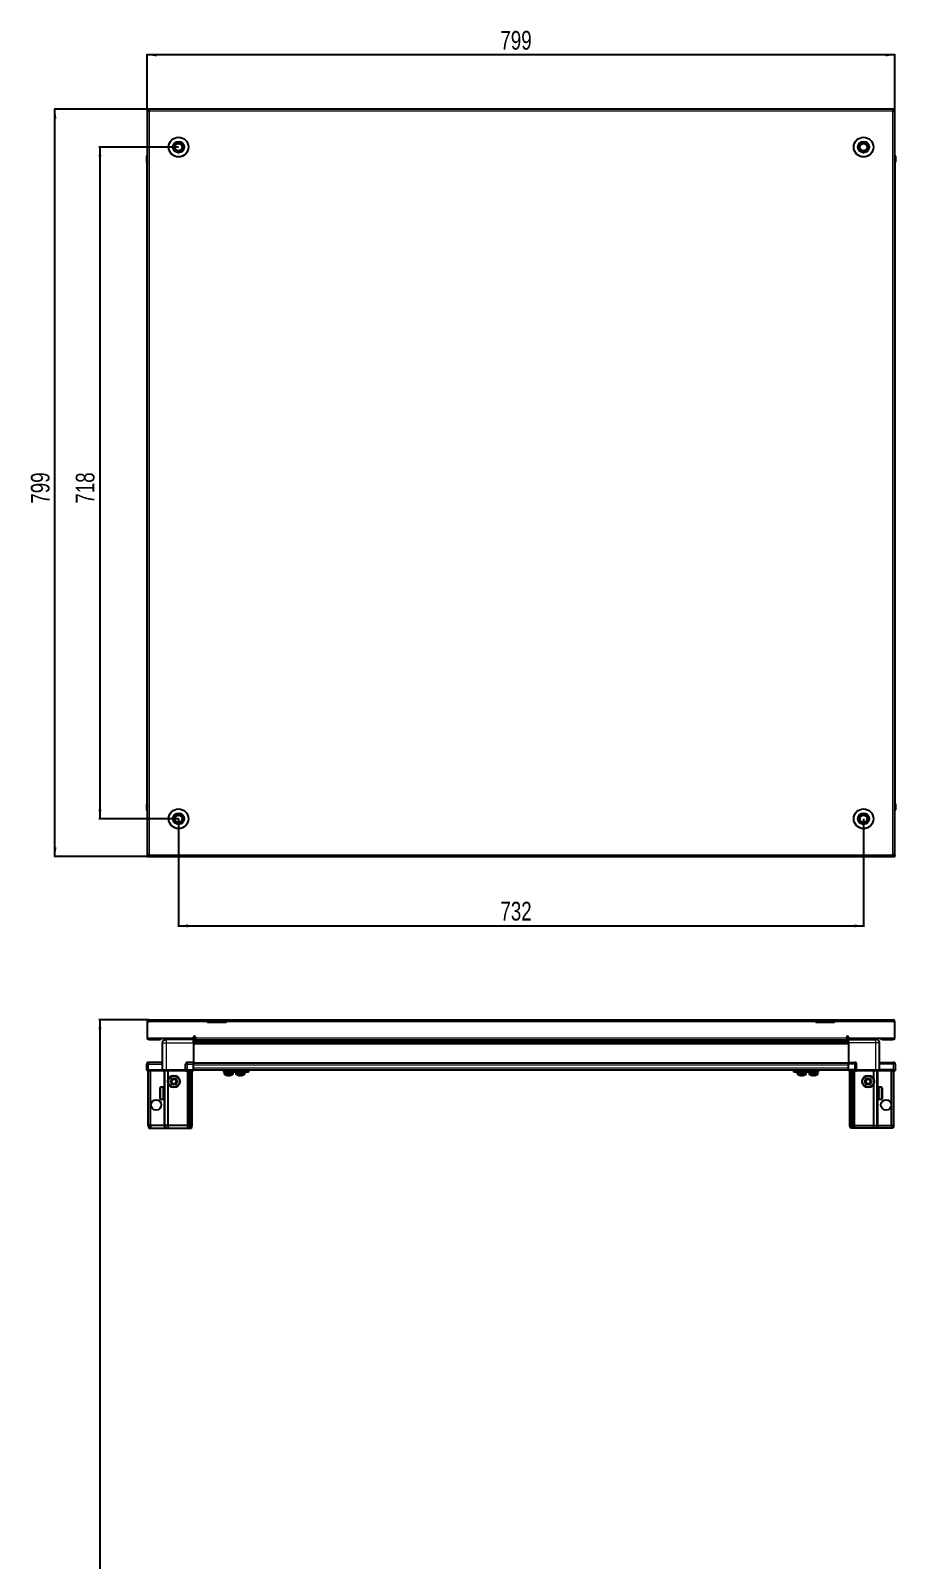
# Model space of a CAD drawing. Header units: millimetres. Extents: x 834 to 5046, y -1310 to 2026.
# Drawn here: x 834 to 1758, y 325 to 1960 of the extents above; entities that cross this region are included whole.
import ezdxf

# ---------------------------------------------------------------- set-up
doc = ezdxf.new("R2010")
doc.units = ezdxf.units.MM
doc.layers.add('FORMAT', color=7, linetype='Continuous')
doc.styles.add('SLDTEXTSTYLE0', font='TXT', dxfattribs={"width": 0.75})
doc.dimstyles.new('SLDDIMSTYLE0', dxfattribs={"dimtxt": 20, "dimasz": 10, "dimexe": 0, "dimexo": 0.0625, "dimgap": 5, "dimtad": 2, "dimdec": 1, "dimrnd": 1e-09, "dimzin": 12, "dimdsep": 46, "dimtxsty": 'SLDTEXTSTYLE0', "dimsah": 1, "dimcen": 0.09, "dimadec": 0, "dimazin": 3, "dimtfac": 1, "dimtofl": 0, "dimtmove": 0, "dimatfit": 3, "dimfxl": 0, "dimfrac": 2, "dimtolj": 1, "dimtzin": 12, "dimarcsym": 0})

# ---------------------------------------------------------------- blocks, each defined once
blk = doc.blocks.new('_D')
at = {"layer": 'FORMAT'}
for p, q in [((958.3, 1876.3), (858.8, 1876.3)), ((859.8, 1077.3), (859.8, 1876.3)), ((958.3, 1077.3), (858.8, 1077.3))]:
    blk.add_line(p, q, dxfattribs=at)
for points in [[(859.8, 1876.3), (858.3, 1866.3), (861.4, 1866.3)], [(859.8, 1077.3), (861.4, 1087.3), (858.3, 1087.3)]]:
    blk.add_solid(points, dxfattribs=at)
at = {"layer": 'FORMAT', "insert": (834, 1454.6), "char_height": 20, "attachment_point": 1, "rotation": 90, "style": 'SLDTEXTSTYLE0'}
blk.add_mtext('799', dxfattribs=at)
blk = doc.blocks.new('_D_1')
at = {"layer": 'FORMAT'}
for p, q in [((958.3, 1876.3), (958.3, 1935.3)), ((1757.3, 1934.3), (958.3, 1934.3)), ((1757.3, 1876.3), (1757.3, 1935.3))]:
    blk.add_line(p, q, dxfattribs=at)
for points in [[(958.3, 1934.3), (968.3, 1932.7), (968.3, 1935.8)], [(1757.3, 1934.3), (1747.3, 1935.8), (1747.3, 1932.7)]]:
    blk.add_solid(points, dxfattribs=at)
at = {"layer": 'FORMAT', "insert": (1335.7, 1960), "char_height": 20, "attachment_point": 1, "style": 'SLDTEXTSTYLE0'}
blk.add_mtext('799', dxfattribs=at)
blk = doc.blocks.new('_D_2')
at = {"layer": 'FORMAT'}
for p, q in [((991.8, 1117.7), (991.8, 1002.3)), ((1723.8, 1117.7), (1723.8, 1002.3)), ((991.8, 1003.3), (1723.8, 1003.3))]:
    blk.add_line(p, q, dxfattribs=at)
for points in [[(991.8, 1003.3), (1001.8, 1001.7), (1001.8, 1004.8)], [(1723.8, 1003.3), (1713.8, 1004.8), (1713.8, 1001.7)]]:
    blk.add_solid(points, dxfattribs=at)
at = {"layer": 'FORMAT', "insert": (1335.7, 1029), "char_height": 20, "attachment_point": 1, "style": 'SLDTEXTSTYLE0'}
blk.add_mtext('732', dxfattribs=at)
blk = doc.blocks.new('_D_3')
at = {"layer": 'FORMAT'}
for p, q in [((991.8, 1835.8), (906.8, 1835.8)), ((907.8, 1835.8), (907.8, 1117.8)), ((991.8, 1117.8), (906.8, 1117.8))]:
    blk.add_line(p, q, dxfattribs=at)
for points in [[(907.8, 1835.8), (906.3, 1825.8), (909.4, 1825.8)], [(907.8, 1117.8), (909.4, 1127.8), (906.3, 1127.8)]]:
    blk.add_solid(points, dxfattribs=at)
at = {"layer": 'FORMAT', "insert": (882, 1454.6), "char_height": 20, "attachment_point": 1, "rotation": 90, "style": 'SLDTEXTSTYLE0'}
blk.add_mtext('718', dxfattribs=at)
blk = doc.blocks.new('_D_8')
at = {"layer": 'FORMAT'}
for p, q in [((959.9, 902.8), (906.8, 902.8)), ((907.8, 902.8), (907.8, -1303.9)), ((960.4, -1303.9), (906.8, -1303.9))]:
    blk.add_line(p, q, dxfattribs=at)
for points in [[(907.8, 902.8), (906.3, 892.8), (909.4, 892.8)], [(907.8, -1303.9), (909.4, -1293.9), (906.3, -1293.9)]]:
    blk.add_solid(points, dxfattribs=at)
at = {"layer": 'FORMAT', "insert": (882, -241.2), "char_height": 20, "attachment_point": 1, "rotation": 90, "style": 'SLDTEXTSTYLE0'}
blk.add_mtext('2206,7', dxfattribs=at)

msp = doc.modelspace()

# ---------------------------------------------------------------- linework, layer by layer
at = {"color": 7, "linetype": 'Continuous', "lineweight": 25}
for p, q in [((960.42, 1876.26), (958.32, 1876.26)), ((958.32, 1874.76), (958.32, 1876.26)), ((958.32, 1874.76), (960.42, 1874.76)), ((958.32, 1874.76), (958.32, 1874.16)), ((958.32, 1874.16), (958.32, 1079.36)), ((958.32, 1874.16), (960.42, 1874.16)), ((1755.22, 1876.26), (960.42, 1876.26)), ((960.42, 1876.26), (960.42, 1874.16)), ((1755.22, 1874.16), (1755.22, 1876.26)), ((1757.32, 1876.26), (1755.22, 1876.26)), ((1755.22, 1874.76), (1757.32, 1874.76)), ((1755.22, 1874.16), (1757.32, 1874.16)), ((1757.32, 1874.76), (1757.32, 1876.26)), ((1757.32, 1874.16), (1757.32, 1874.76)), ((1757.32, 1079.36), (1757.32, 1874.16)), ((957.82, 1826.26), (957.82, 1819.76)), ((957.82, 1819.76), (957.82, 1826.26)), ((957.82, 1819.76), (957.82, 1819.76)), ((958.32, 1819.76), (957.82, 1819.76)), ((957.97, 1819.76), (957.97, 1133.76)), ((1757.32, 1827.58), (1757.32, 1827.58)), ((1757.32, 1819.76), (1757.82, 1819.76)), ((1757.67, 1133.76), (1757.67, 1819.76)), ((1757.82, 1826.26), (1757.82, 1819.76)), ((1757.82, 1819.76), (1757.82, 1826.26)), ((1757.82, 1819.76), (1757.82, 1819.76)), ((1757.82, 1819.76), (1757.82, 1819.76)), ((957.82, 1133.76), (957.82, 1133.76)), ((957.82, 1127.26), (957.82, 1133.76)), ((957.82, 1133.76), (957.82, 1133.76)), ((957.82, 1133.76), (957.82, 1127.26)), ((958.32, 1133.76), (957.82, 1133.76)), ((1757.32, 1133.76), (1757.82, 1133.76)), ((1757.82, 1133.76), (1757.82, 1133.76)), ((1757.82, 1127.26), (1757.82, 1133.76)), ((1757.82, 1133.76), (1757.82, 1127.26)), ((958.32, 1125.93), (958.32, 1125.93)), ((960.42, 1079.36), (958.32, 1079.36)), ((958.32, 1079.36), (958.32, 1078.76)), ((958.32, 1078.76), (958.32, 1077.26)), ((960.42, 1078.76), (958.32, 1078.76)), ((958.32, 1077.26), (960.42, 1077.26)), ((960.42, 1079.36), (960.42, 1077.26)), ((960.42, 1077.26), (1755.22, 1077.26)), ((1755.22, 1077.26), (1755.22, 1079.36)), ((1757.32, 1079.36), (1755.22, 1079.36)), ((1757.32, 1078.76), (1755.22, 1078.76)), ((1755.22, 1077.26), (1757.32, 1077.26)), ((1757.32, 1078.76), (1757.32, 1079.36)), ((1757.32, 1078.76), (1757.32, 1077.26)), ((959.32, 900.74), (958.32, 900.74)), ((958.32, 900.74), (958.32, 899.84)), ((958.32, 899.84), (958.32, 883.34)), ((959.32, 899.84), (958.32, 899.84)), ((959.32, 900.74), (959.32, 899.84)), ((959.92, 902.84), (1022.82, 902.84)), ((1022.82, 900.74), (1022.82, 902.84)), ((1022.82, 902.84), (1032.82, 902.84)), ((1032.82, 901.34), (1022.82, 901.34)), ((1022.82, 899.84), (1022.82, 900.74)), ((1042.82, 899.84), (1022.82, 899.84)), ((1032.82, 902.84), (1042.82, 902.84)), ((1042.82, 901.34), (1032.82, 901.34)), ((1042.82, 902.84), (1672.82, 902.84)), ((1042.82, 902.84), (1042.82, 900.74)), ((1042.82, 899.84), (1042.82, 900.74)), ((1672.82, 900.74), (1672.82, 902.84)), ((1672.82, 902.84), (1682.82, 902.84)), ((1682.82, 901.34), (1672.82, 901.34)), ((1672.82, 899.84), (1672.82, 900.74)), ((1692.82, 899.84), (1672.82, 899.84)), ((1682.82, 902.84), (1692.82, 902.84)), ((1692.82, 901.34), (1682.82, 901.34)), ((1692.82, 902.84), (1755.72, 902.84)), ((1692.82, 902.84), (1692.82, 900.74)), ((1692.82, 899.84), (1692.82, 900.74)), ((1756.32, 900.74), (1756.32, 899.84)), ((1756.32, 900.74), (1757.32, 900.74)), ((1757.32, 899.84), (1756.32, 899.84)), ((1757.32, 899.84), (1757.32, 900.74)), ((1757.32, 883.34), (1757.32, 899.84)), ((958.32, 883.34), (1007.82, 883.34)), ((973.32, 883.34), (973.32, 881.84)), ((978.57, 883.34), (978.57, 881.84)), ((1005.07, 881.84), (1005.07, 883.34)), ((1007.82, 883.34), (1007.82, 884.19)), ((1007.82, 883.34), (1007.82, 881.84)), ((1009.82, 884.19), (1009.82, 883.44)), ((1009.82, 881.34), (1009.82, 883.44)), ((1705.82, 883.44), (1705.82, 884.19)), ((1705.82, 883.44), (1705.82, 881.34)), ((1707.82, 884.19), (1707.82, 883.34)), ((1707.82, 883.34), (1757.32, 883.34)), ((1707.82, 883.34), (1707.82, 881.84)), ((1710.57, 883.34), (1710.57, 881.84)), ((1737.07, 881.84), (1737.07, 883.34)), ((1742.32, 881.84), (1742.32, 883.34)), ((960.42, 881.84), (971.32, 881.84)), ((973.32, 881.84), (971.32, 881.84)), ((974.82, 849.34), (974.82, 878.34)), ((1007.82, 881.84), (978.82, 881.84)), ((1007.82, 881.19), (1031.7, 881.19)), ((1707.82, 879.39), (1007.82, 879.39)), ((1707.82, 879.36), (1007.82, 879.36)), ((1007.82, 878.34), (1007.82, 857.34)), ((1009.82, 881.34), (1705.82, 881.34)), ((1026.33, 881.34), (1026.33, 881.19)), ((1026.49, 881.34), (1026.49, 881.19)), ((1026.69, 881.34), (1026.69, 881.19)), ((1027.24, 881.34), (1027.24, 881.19)), ((1027.66, 881.34), (1027.66, 881.19)), ((1028.55, 881.34), (1028.55, 881.19)), ((1029.13, 881.34), (1029.13, 881.19)), ((1030.27, 881.34), (1030.27, 881.19)), ((1030.96, 881.34), (1030.96, 881.19)), ((1031.7, 881.19), (1032.24, 881.19)), ((1032.24, 881.34), (1032.24, 881.19)), ((1032.24, 881.19), (1032.25, 881.19)), ((1032.25, 881.19), (1032.98, 881.19)), ((1032.43, 881.34), (1032.43, 881.19)), ((1032.93, 881.34), (1032.93, 881.19)), ((1032.98, 881.34), (1032.98, 881.19)), ((1032.98, 881.19), (1033.95, 881.19)), ((1032.98, 881.19), (1032.98, 881.19)), ((1033.95, 881.19), (1681.7, 881.19)), ((1034.27, 881.34), (1034.27, 881.19)), ((1034.28, 881.34), (1034.28, 881.19)), ((1034.98, 881.34), (1034.98, 881.19)), ((1036.16, 881.34), (1036.16, 881.19)), ((1036.77, 881.34), (1036.77, 881.19)), ((1037.72, 881.34), (1037.72, 881.19)), ((1038.17, 881.34), (1038.17, 881.19)), ((1038.8, 881.34), (1038.8, 881.19)), ((1039.05, 881.34), (1039.05, 881.19)), ((1039.3, 881.34), (1039.3, 881.19)), ((1039.32, 881.34), (1039.32, 881.19)), ((1676.32, 881.34), (1676.32, 881.19)), ((1676.44, 881.34), (1676.44, 881.19)), ((1676.62, 881.34), (1676.62, 881.19)), ((1677.13, 881.34), (1677.13, 881.19)), ((1677.52, 881.34), (1677.52, 881.19)), ((1678.37, 881.34), (1678.37, 881.19)), ((1678.94, 881.34), (1678.94, 881.19)), ((1680.05, 881.34), (1680.05, 881.19)), ((1680.74, 881.34), (1680.74, 881.19)), ((1681.61, 881.19), (1682.01, 881.19)), ((1682.01, 881.34), (1682.01, 881.19)), ((1682.01, 881.19), (1682.74, 881.19)), ((1682.01, 881.19), (1682.01, 881.19)), ((1682.27, 881.34), (1682.27, 881.19)), ((1682.74, 881.34), (1682.74, 881.19)), ((1682.74, 881.19), (1684.04, 881.19)), ((1683.95, 881.19), (1707.82, 881.19)), ((1684.04, 881.34), (1684.04, 881.19)), ((1684.13, 881.34), (1684.13, 881.19)), ((1684.75, 881.34), (1684.75, 881.19)), ((1685.95, 881.34), (1685.95, 881.19)), ((1686.58, 881.34), (1686.58, 881.19)), ((1687.56, 881.34), (1687.56, 881.19)), ((1688.03, 881.34), (1688.03, 881.19)), ((1688.7, 881.34), (1688.7, 881.19)), ((1688.98, 881.34), (1688.98, 881.19)), ((1689.27, 881.34), (1689.27, 881.19)), ((1689.32, 881.19), (1689.32, 881.34)), ((1689.32, 881.34), (1689.32, 881.19)), ((1707.82, 881.84), (1736.82, 881.84)), ((1707.82, 878.34), (1707.82, 857.34)), ((1740.82, 849.34), (1740.82, 878.34)), ((1744.32, 881.84), (1742.32, 881.84)), ((1744.32, 881.84), (1755.22, 881.84)), ((957.82, 849.34), (957.82, 855.34)), ((974.82, 857.34), (959.82, 857.34)), ((999.32, 849.34), (999.32, 855.34)), ((1007.82, 857.34), (1001.32, 857.34)), ((1007.82, 855.34), (1007.82, 857.34)), ((1007.82, 856.69), (1707.82, 856.69)), ((1007.82, 849.34), (1007.82, 855.34)), ((1707.82, 857.34), (1714.32, 857.34)), ((1707.82, 855.34), (1707.82, 857.34)), ((1707.82, 849.34), (1707.82, 855.34)), ((1716.32, 849.34), (1716.32, 855.34)), ((1740.82, 857.34), (1755.82, 857.34)), ((1757.82, 849.34), (1757.82, 855.34)), ((957.82, 849.34), (957.82, 849)), ((959.82, 849.34), (957.82, 849.34)), ((957.82, 849.34), (957.82, 849)), ((957.82, 849.34), (957.82, 849.34)), ((957.82, 849), (958.32, 848.14)), ((957.82, 849), (958.32, 848.14)), ((958.32, 848.14), (959.82, 848.14)), ((959.32, 789.84), (959.32, 848.14)), ((959.82, 849.34), (974.62, 849.34)), ((974.62, 848.14), (959.82, 848.14)), ((961.82, 789.84), (961.82, 848.14)), ((974.62, 849.34), (974.82, 849.34)), ((974.82, 848.14), (974.62, 848.14)), ((974.82, 849.34), (974.82, 848.14)), ((974.82, 849.34), (978.82, 849.34)), ((978.82, 848.14), (974.82, 848.14)), ((977.32, 789.84), (977.32, 848.14)), ((978.82, 849.34), (999.12, 849.34)), ((999.12, 848.14), (978.82, 848.14)), ((980.82, 839.34), (980.82, 848.14)), ((980.82, 789.84), (980.82, 834.34)), ((999.12, 849.34), (999.32, 849.34)), ((999.32, 848.14), (999.12, 848.14)), ((999.32, 849.34), (999.32, 848.14)), ((1001.32, 849.34), (999.32, 849.34)), ((999.32, 849.34), (1001.32, 849.34)), ((999.32, 848.14), (1000, 848.14)), ((1007.82, 848.14), (1000, 848.14)), ((1001.32, 849.34), (1007.82, 849.34)), ((1001.32, 849), (1007.82, 849)), ((1002.32, 789.84), (1002.32, 848.14)), ((1003.32, 789.84), (1003.32, 848.14)), ((1004.82, 789.84), (1004.82, 848.14)), ((1006.32, 789.84), (1006.32, 848.14)), ((1007.82, 849.49), (1707.82, 849.49)), ((1007.82, 849.34), (1007.82, 849)), ((1007.82, 849), (1007.82, 848.14)), ((1040.27, 846.99), (1040.27, 849.49)), ((1043.27, 846.99), (1040.27, 846.99)), ((1040.62, 846.99), (1040.62, 845.08)), ((1043.27, 849.49), (1043.27, 846.99)), ((1063.47, 846.99), (1043.27, 846.99)), ((1050.12, 845.08), (1050.12, 846.99)), ((1053.07, 846.99), (1053.07, 845.08)), ((1053.12, 846.99), (1053.12, 845.08)), ((1062.62, 845.08), (1062.62, 846.99)), ((1063.47, 846.99), (1063.47, 849.49)), ((1066.47, 846.99), (1063.47, 846.99)), ((1066.47, 849.49), (1066.47, 846.99)), ((1649.17, 846.99), (1649.17, 849.49)), ((1652.17, 846.99), (1649.17, 846.99)), ((1652.17, 849.49), (1652.17, 846.99)), ((1672.37, 846.99), (1652.17, 846.99)), ((1653.02, 846.99), (1653.02, 845.08)), ((1662.52, 845.08), (1662.52, 846.99)), ((1662.57, 845.08), (1662.57, 846.99)), ((1665.52, 846.99), (1665.52, 845.08)), ((1672.37, 846.99), (1672.37, 849.49)), ((1675.37, 846.99), (1672.37, 846.99)), ((1675.02, 845.08), (1675.02, 846.99)), ((1675.37, 849.49), (1675.37, 846.99)), ((1707.82, 849.34), (1714.32, 849.34)), ((1707.82, 849.34), (1707.82, 849)), ((1707.82, 849.34), (1707.82, 849.34)), ((1714.32, 849.34), (1707.82, 849.34)), ((1707.82, 848.14), (1707.82, 849)), ((1707.82, 849), (1707.82, 849)), ((1707.82, 849), (1714.32, 849)), ((1715.65, 848.14), (1707.82, 848.14)), ((1709.32, 789.84), (1709.32, 848.14)), ((1710.82, 789.84), (1710.82, 848.14)), ((1712.32, 789.84), (1712.32, 848.14)), ((1713.32, 789.84), (1713.32, 848.14)), ((1716.32, 849.34), (1714.32, 849.34)), ((1715.65, 848.14), (1716.32, 848.14)), ((1716.32, 849.34), (1716.32, 848.14)), ((1716.32, 849.34), (1716.52, 849.34)), ((1716.52, 848.14), (1716.32, 848.14)), ((1716.52, 849.34), (1736.82, 849.34)), ((1736.82, 848.14), (1716.52, 848.14)), ((1734.82, 839.34), (1734.82, 848.14)), ((1734.82, 789.84), (1734.82, 834.34)), ((1736.82, 849.34), (1740.82, 849.34)), ((1740.82, 848.14), (1736.82, 848.14)), ((1738.32, 789.84), (1738.32, 848.14)), ((1740.82, 849.34), (1740.82, 848.14)), ((1740.82, 849.34), (1741.02, 849.34)), ((1741.02, 848.14), (1740.82, 848.14)), ((1741.02, 849.34), (1755.82, 849.34)), ((1755.82, 849.34), (1741.02, 849.34)), ((1755.82, 848.14), (1741.02, 848.14)), ((1753.82, 789.84), (1753.82, 848.14)), ((1757.82, 849.34), (1755.82, 849.34)), ((1755.82, 848.14), (1757.32, 848.14)), ((1756.32, 789.84), (1756.32, 848.14)), ((1757.32, 848.14), (1757.82, 849)), ((1757.82, 849.34), (1757.82, 849)), ((972.12, 818.64), (972.12, 830.04)), ((975.82, 830.84), (972.92, 830.84)), ((972.92, 817.84), (975.82, 817.84)), ((975.32, 830.74), (975.82, 830.74)), ((975.32, 830.74), (975.32, 830.58)), ((975.32, 830.58), (975.82, 830.58)), ((975.32, 830.09), (975.82, 830.09)), ((975.32, 830.09), (975.32, 829.71)), ((975.32, 829.71), (975.82, 829.71)), ((975.32, 828.87), (975.82, 828.87)), ((975.32, 828.87), (975.32, 828.32)), ((975.32, 828.32), (975.82, 828.32)), ((975.32, 827.21), (975.82, 827.21)), ((975.32, 827.21), (975.32, 826.53)), ((975.32, 826.53), (975.82, 826.53)), ((975.32, 825.27), (975.82, 825.27)), ((975.32, 825.27), (975.32, 824.53)), ((975.32, 824.97), (975.82, 824.97)), ((975.32, 824.53), (975.82, 824.53)), ((975.32, 823.24), (975.82, 823.24)), ((975.32, 823.24), (975.32, 822.52)), ((975.32, 823.1), (975.82, 823.1)), ((975.32, 822.52), (975.82, 822.52)), ((975.32, 821.31), (975.82, 821.31)), ((975.32, 821.31), (975.32, 820.68)), ((975.32, 820.68), (975.82, 820.68)), ((975.32, 819.68), (975.82, 819.68)), ((975.32, 819.68), (975.32, 819.2)), ((975.32, 819.2), (975.82, 819.2)), ((975.32, 818.51), (975.82, 818.51)), ((975.32, 818.51), (975.32, 818.22)), ((975.32, 818.22), (975.82, 818.22)), ((975.32, 817.9), (975.82, 817.9)), ((975.32, 817.9), (975.32, 817.84)), ((975.32, 817.84), (975.82, 817.84)), ((975.82, 830.74), (975.82, 830.84)), ((975.82, 830.58), (975.82, 830.74)), ((975.82, 830.09), (975.82, 830.58)), ((975.82, 829.71), (975.82, 830.09)), ((975.82, 828.87), (975.82, 829.71)), ((975.82, 828.32), (975.82, 828.87)), ((975.92, 828.74), (975.82, 828.74)), ((975.82, 827.21), (975.82, 828.32)), ((975.82, 826.53), (975.82, 827.21)), ((975.82, 825.27), (975.82, 826.53)), ((975.82, 824.97), (975.82, 825.27)), ((975.82, 823.24), (975.82, 824.53)), ((975.82, 822.52), (975.82, 823.1)), ((975.82, 821.31), (975.82, 822.52)), ((975.82, 820.68), (975.82, 821.31)), ((975.82, 819.68), (975.82, 820.68)), ((975.82, 819.94), (975.92, 819.94)), ((975.82, 819.2), (975.82, 819.68)), ((975.82, 818.51), (975.82, 819.2)), ((975.82, 818.22), (975.82, 818.51)), ((975.82, 817.9), (975.82, 818.22)), ((975.82, 817.84), (975.82, 817.9)), ((975.82, 817.84), (975.82, 817.84)), ((975.92, 827.22), (975.92, 828.74)), ((975.92, 819.94), (975.92, 827.22)), ((976.81, 827.65), (976.32, 828.34)), ((976.32, 820.34), (976.32, 828.34)), ((976.32, 820.34), (976.81, 821.03)), ((977.29, 828.34), (976.81, 827.65)), ((976.81, 821.03), (976.81, 827.65)), ((976.81, 821.03), (977.29, 820.34)), ((977.32, 828.34), (977.29, 828.34)), ((977.29, 820.34), (977.29, 828.34)), ((977.29, 820.34), (977.32, 820.34)), ((1738.36, 828.34), (1738.32, 828.34)), ((1738.32, 820.34), (1738.36, 820.34)), ((1738.84, 827.65), (1738.36, 828.34)), ((1738.36, 828.34), (1738.36, 827.29)), ((1738.36, 827.29), (1738.36, 820.34)), ((1738.36, 820.34), (1738.84, 821.03)), ((1739.32, 828.34), (1738.84, 827.65)), ((1738.84, 827.65), (1738.84, 826.78)), ((1738.84, 826.78), (1738.84, 821.03)), ((1738.84, 821.03), (1739.32, 820.34)), ((1739.32, 828.34), (1739.32, 827.29)), ((1739.32, 827.29), (1739.32, 820.34)), ((1739.82, 828.74), (1739.72, 828.74)), ((1739.72, 828.74), (1739.72, 819.94)), ((1739.72, 819.94), (1739.82, 819.94)), ((1742.72, 830.84), (1739.82, 830.84)), ((1739.82, 830.84), (1739.82, 830.83)), ((1740.32, 830.83), (1739.82, 830.83)), ((1739.82, 830.83), (1739.82, 830.75)), ((1739.82, 830.75), (1739.82, 830.4)), ((1740.32, 830.75), (1739.82, 830.75)), ((1740.32, 830.4), (1739.82, 830.4)), ((1739.82, 830.4), (1739.82, 830.1)), ((1739.82, 830.1), (1739.82, 829.38)), ((1740.32, 830.1), (1739.82, 830.1)), ((1740.32, 829.38), (1739.82, 829.38)), ((1739.82, 829.38), (1739.82, 828.89)), ((1739.82, 828.89), (1739.82, 827.87)), ((1740.32, 828.89), (1739.82, 828.89)), ((1740.32, 827.87), (1739.82, 827.87)), ((1739.82, 827.87), (1739.82, 827.23)), ((1739.82, 827.23), (1739.82, 826.01)), ((1740.32, 827.23), (1739.82, 827.23)), ((1740.32, 826.01), (1739.82, 826.01)), ((1739.82, 826.01), (1739.82, 825.47)), ((1740.32, 825.47), (1739.82, 825.47)), ((1739.82, 825.29), (1739.82, 823.99)), ((1740.32, 825.29), (1739.82, 825.29)), ((1740.32, 823.99), (1739.82, 823.99)), ((1740.32, 823.6), (1739.82, 823.6)), ((1739.82, 823.6), (1739.82, 823.25)), ((1740.32, 823.25), (1739.82, 823.25)), ((1739.82, 823.25), (1739.82, 822)), ((1740.32, 822), (1739.82, 822)), ((1739.82, 822), (1739.82, 821.33)), ((1739.82, 821.33), (1739.82, 820.24)), ((1740.32, 821.33), (1739.82, 821.33)), ((1740.32, 820.24), (1739.82, 820.24)), ((1739.82, 820.24), (1739.82, 819.69)), ((1739.82, 819.69), (1739.82, 818.88)), ((1740.32, 819.69), (1739.82, 819.69)), ((1740.32, 818.88), (1739.82, 818.88)), ((1739.82, 818.88), (1739.82, 818.51)), ((1739.82, 818.51), (1739.82, 818.06)), ((1740.32, 818.51), (1739.82, 818.51)), ((1740.32, 818.06), (1739.82, 818.06)), ((1739.82, 818.06), (1739.82, 817.91)), ((1739.82, 817.91), (1739.82, 817.84)), ((1740.32, 817.91), (1739.82, 817.91)), ((1739.82, 817.84), (1742.72, 817.84)), ((1740.32, 830.75), (1740.32, 830.83)), ((1740.32, 830.1), (1740.32, 830.4)), ((1740.32, 828.89), (1740.32, 829.38)), ((1740.32, 827.23), (1740.32, 827.87)), ((1740.32, 825.29), (1740.32, 826.01)), ((1740.32, 823.25), (1740.32, 823.99)), ((1740.32, 821.33), (1740.32, 822)), ((1740.32, 819.69), (1740.32, 820.24)), ((1740.32, 818.51), (1740.32, 818.88)), ((1740.32, 817.91), (1740.32, 818.06)), ((1743.52, 830.04), (1743.52, 828.55)), ((1743.52, 828.55), (1743.52, 818.64)), ((959.32, 789.84), (960.13, 786.84)), ((961.82, 789.84), (959.32, 789.84)), ((960.13, 786.84), (961.98, 786.84)), ((976.32, 789.84), (961.82, 789.84)), ((961.82, 789.84), (961.98, 786.84)), ((961.98, 786.84), (976.32, 786.84)), ((977.32, 789.84), (976.32, 789.84)), ((976.32, 786.84), (978.13, 786.84)), ((980.82, 789.84), (977.32, 789.84)), ((977.32, 789.84), (978.13, 786.84)), ((978.13, 786.84), (981.16, 786.84)), ((1001.32, 789.84), (980.82, 789.84)), ((981.16, 786.84), (980.82, 789.84)), ((981.16, 786.84), (1001.32, 786.84)), ((1002.32, 789.84), (1001.32, 789.84)), ((1001.32, 786.84), (1003.13, 786.84)), ((1003.32, 789.84), (1002.32, 789.84)), ((1003.13, 786.84), (1002.32, 789.84)), ((1003.13, 786.84), (1003.87, 786.84)), ((1004.82, 789.84), (1003.32, 789.84)), ((1003.87, 786.84), (1003.32, 789.84)), ((1003.87, 786.84), (1004.37, 786.84)), ((1004.37, 786.84), (1004.82, 789.84)), ((1004.37, 786.84), (1005.52, 786.84)), ((1006.32, 789.84), (1004.82, 789.84)), ((1005.52, 786.84), (1006.32, 789.84)), ((1709.32, 789.84), (1710.82, 789.84)), ((1710.13, 786.84), (1709.32, 789.84)), ((1711.28, 786.84), (1710.13, 786.84)), ((1711.28, 786.84), (1710.82, 789.84)), ((1710.82, 789.84), (1712.32, 789.84)), ((1711.78, 786.84), (1711.28, 786.84)), ((1711.78, 786.84), (1712.32, 789.84)), ((1712.52, 786.84), (1711.78, 786.84)), ((1712.32, 789.84), (1713.32, 789.84)), ((1712.52, 786.84), (1713.32, 789.84)), ((1714.32, 786.84), (1712.52, 786.84)), ((1713.32, 789.84), (1714.32, 789.84)), ((1714.32, 789.84), (1734.82, 789.84)), ((1734.49, 786.84), (1714.32, 786.84)), ((1734.49, 786.84), (1734.82, 789.84)), ((1737.52, 786.84), (1734.49, 786.84)), ((1734.82, 789.84), (1738.32, 789.84)), ((1738.32, 789.84), (1737.52, 786.84)), ((1739.32, 786.84), (1737.52, 786.84)), ((1738.32, 789.84), (1739.32, 789.84)), ((1739.32, 789.84), (1753.82, 789.84)), ((1753.67, 786.84), (1739.32, 786.84)), ((1753.82, 789.84), (1753.67, 786.84)), ((1755.52, 786.84), (1753.67, 786.84)), ((1753.82, 789.84), (1756.32, 789.84)), ((1756.32, 789.84), (1755.52, 786.84))]:
    msp.add_line(p, q, dxfattribs=at)
at = {"color": 8, "linetype": 'Continuous', "lineweight": 18}
for p, q in [((960.42, 1874.16), (960.42, 1079.36)), ((1755.22, 1874.16), (960.42, 1874.16)), ((1755.22, 1079.36), (1755.22, 1874.16)), ((958.32, 1826.26), (957.82, 1826.26)), ((1757.32, 1826.26), (1757.82, 1826.26)), ((958.32, 1127.26), (957.82, 1127.26)), ((1757.32, 1127.26), (1757.82, 1127.26)), ((960.42, 1079.36), (1755.22, 1079.36)), ((1022.82, 900.74), (959.32, 900.74)), ((1032.82, 901.34), (1032.82, 902.84)), ((1672.82, 900.74), (1042.82, 900.74)), ((1682.82, 902.84), (1682.82, 901.34)), ((1756.32, 900.74), (1692.82, 900.74)), ((960.42, 883.34), (960.42, 881.84)), ((971.32, 881.84), (971.32, 883.34)), ((1009.82, 883.44), (1705.82, 883.44)), ((1744.32, 883.34), (1744.32, 881.84)), ((1755.22, 883.34), (1755.22, 881.84)), ((978.82, 878.34), (1007.82, 878.34)), ((978.82, 849.34), (978.82, 878.34)), ((1007.82, 881.84), (1009.82, 881.84)), ((1707.82, 880.6), (1007.82, 880.6)), ((1007.82, 878.15), (1707.82, 878.15)), ((1707.82, 876.74), (1007.82, 876.74)), ((1705.82, 881.84), (1707.82, 881.84)), ((1736.82, 878.34), (1707.82, 878.34)), ((1736.82, 849.34), (1736.82, 878.34)), ((957.82, 855.34), (959.82, 855.34)), ((959.82, 857.34), (959.82, 855.34)), ((959.82, 855.34), (974.82, 855.34)), ((959.82, 849.34), (959.82, 855.34)), ((999.32, 855.34), (1001.32, 855.34)), ((1001.32, 855.34), (1001.32, 857.34)), ((1001.32, 855.34), (1007.82, 855.34)), ((1001.32, 849.34), (1001.32, 855.34)), ((1007.82, 857.34), (1707.82, 857.34)), ((1007.82, 854.69), (1707.82, 854.69)), ((1007.82, 851.49), (1707.82, 851.49)), ((1714.32, 855.34), (1707.82, 855.34)), ((1714.32, 855.34), (1714.32, 857.34)), ((1714.32, 849.34), (1714.32, 855.34)), ((1716.32, 855.34), (1714.32, 855.34)), ((1755.82, 855.34), (1740.82, 855.34)), ((1755.82, 857.34), (1755.82, 855.34)), ((1755.82, 849.34), (1755.82, 855.34)), ((1757.82, 855.34), (1755.82, 855.34)), ((959.82, 849.34), (959.82, 848.14)), ((974.62, 848.14), (974.62, 849.34)), ((976.32, 828.34), (976.32, 848.14)), ((978.82, 849.34), (978.82, 848.14)), ((999.12, 848.14), (999.12, 849.34)), ((1001.32, 849.34), (1001.32, 849)), ((1001.32, 789.84), (1001.32, 848.14)), ((1050.12, 845.08), (1040.62, 845.08)), ((1049.93, 844.71), (1040.82, 844.71)), ((1053.12, 845.08), (1053.07, 845.08)), ((1062.62, 845.08), (1053.12, 845.08)), ((1053.32, 844.71), (1053.27, 844.71)), ((1062.43, 844.71), (1053.32, 844.71)), ((1655.23, 845.08), (1653.02, 845.08)), ((1655.34, 844.71), (1653.22, 844.71)), ((1662.52, 845.08), (1655.23, 845.08)), ((1662.33, 844.71), (1655.34, 844.71)), ((1662.38, 844.71), (1662.33, 844.71)), ((1662.57, 845.08), (1662.52, 845.08)), ((1673.03, 845.08), (1665.52, 845.08)), ((1672.92, 844.71), (1665.72, 844.71)), ((1674.83, 844.71), (1672.92, 844.71)), ((1675.02, 845.08), (1673.03, 845.08)), ((1707.82, 849.34), (1707.82, 849)), ((1714.32, 849.34), (1714.32, 849)), ((1714.32, 789.84), (1714.32, 848.14)), ((1716.52, 849.34), (1716.52, 848.14)), ((1736.82, 849.34), (1736.82, 848.14)), ((1739.32, 828.34), (1739.32, 848.14)), ((1741.02, 849.34), (1741.02, 848.14)), ((1755.82, 849.34), (1755.82, 848.14)), ((972.92, 817.84), (972.92, 830.84)), ((976.32, 789.84), (976.32, 820.34)), ((1739.32, 789.84), (1739.32, 820.34)), ((1742.72, 830.84), (1742.72, 829.14)), ((1742.72, 829.14), (1742.72, 817.84)), ((976.32, 789.84), (976.32, 786.84)), ((1001.32, 786.84), (1001.32, 789.84)), ((1714.32, 786.84), (1714.32, 789.84)), ((1739.32, 789.84), (1739.32, 786.84))]:
    msp.add_line(p, q, dxfattribs=at)
at = {"color": 7, "linetype": 'Continuous', "lineweight": 25}
for centre, radius in [((991.82, 1835.76), 10.5), ((991.82, 1835.76), 6), ((991.82, 1835.76), 3.9), ((1723.82, 1835.76), 10.5), ((1723.82, 1835.76), 6), ((1723.82, 1835.76), 3.9), ((991.82, 1117.76), 10.5), ((991.82, 1117.76), 6), ((991.82, 1117.76), 3.9), ((1723.82, 1117.76), 10.5), ((1723.82, 1117.76), 6), ((1723.82, 1117.76), 3.9), ((986.82, 836.84), 6.5), ((986.82, 836.84), 3.46), ((1728.82, 836.84), 6.5), ((1728.82, 836.84), 3.46), ((967.82, 811.84), 5.5), ((1747.82, 811.84), 5.5)]:
    msp.add_circle(centre, radius, dxfattribs=at)
at = {"color": 8, "linetype": 'Continuous', "lineweight": 18}
for centre in [(986.82, 836.84), (1728.82, 836.84)]:
    msp.add_circle(centre, 5.7, dxfattribs=at)
at = {"color": 7, "linetype": 'Continuous', "lineweight": 25}
for centre, radius, start, end in [((991.82, 1835.76), 4.62, 120, 180), ((991.82, 1835.76), 4.62, 180, 240), ((991.82, 1835.76), 4.62, 60, 120), ((991.82, 1835.76), 4.62, 240, 300), ((991.82, 1835.76), 4.62, 0, 60), ((991.82, 1835.76), 4.62, 300, 0), ((1723.82, 1835.76), 4.62, 120, 180), ((1723.82, 1835.76), 4.62, 180, 240), ((1723.82, 1835.76), 4.62, 60, 120), ((1723.82, 1835.76), 4.62, 240, 300), ((1723.82, 1835.76), 4.62, 360, 60), ((1723.82, 1835.76), 4.62, 300, 360), ((959.82, 1826.26), 2, 138.57492, 180), ((959.82, 1826.26), 2, 138.59038, 180), ((1755.82, 1826.26), 2, 33.94202, 41.40962), ((1755.82, 1826.26), 2, 0, 41.40962), ((1755.82, 1826.26), 2, 360, 18.58003), ((959.82, 1127.26), 2, 180, 221.39416), ((991.82, 1117.76), 4.62, 120, 180), ((991.82, 1117.76), 4.62, 180, 240), ((991.82, 1117.76), 4.62, 60, 120), ((991.82, 1117.76), 4.62, 240, 300), ((991.82, 1117.76), 4.62, 360, 60), ((991.82, 1117.76), 4.62, 300, 360), ((1723.82, 1117.76), 4.62, 120, 180), ((1723.82, 1117.76), 4.62, 180, 240), ((1723.82, 1117.76), 4.62, 60, 120), ((1723.82, 1117.76), 4.62, 240, 300), ((1723.82, 1117.76), 4.62, 0, 60), ((1723.82, 1117.76), 4.62, 300, 0), ((1755.82, 1127.26), 2, 318.57492, 360), ((1755.82, 1127.26), 2, 318.59038, 0), ((960.42, 883.94), 2.1, 196.60155, 270), ((1008.82, 884.19), 1, 0, 180), ((1706.82, 884.19), 1, 0, 180), ((1755.22, 883.94), 2.1, 270, 343.39845), ((959.82, 855.34), 2, 90, 180), ((1001.32, 855.34), 2, 90, 180), ((1714.32, 855.34), 2, 0, 90), ((1755.82, 855.34), 2, 0, 90), ((986.82, 836.84), 2.5, 134.92207, 194.92207), ((986.82, 836.84), 2.5, 194.92207, 254.92207), ((986.82, 836.84), 2.5, 74.92207, 134.92207), ((986.82, 836.84), 2.5, 254.92207, 314.92207), ((986.82, 836.84), 2.5, 14.92207, 74.92207), ((986.82, 836.84), 2.5, 314.92207, 14.92207), ((1041.07, 845.08), 0.45, 180, 235.28209), ((1045.37, 851.29), 8, 235.28209, 258.9392), ((1045.37, 851.29), 8, 281.00757, 304.71791), ((1049.67, 845.08), 0.45, 304.71791, 0), ((1053.52, 845.08), 0.45, 180, 235.28209), ((1053.57, 845.08), 0.45, 180, 235.28209), ((1057.82, 851.29), 8, 235.28209, 255.8287), ((1057.87, 851.29), 8, 235.28209, 259.06255), ((1057.87, 851.29), 8, 280.87532, 304.71791), ((1062.17, 845.08), 0.45, 304.71791, 0), ((1653.47, 845.08), 0.45, 180, 235.28209), ((1657.77, 851.29), 8, 235.28209, 259.05401), ((1657.77, 851.29), 8, 280.84597, 304.71791), ((1657.82, 851.29), 8, 280.92113, 304.71791), ((1662.07, 845.08), 0.45, 304.71791, 0), ((1662.12, 845.08), 0.45, 304.71791, 0), ((1665.97, 845.08), 0.45, 180, 235.28209), ((1670.27, 851.29), 8, 235.28209, 258.92302), ((1670.27, 851.29), 8, 280.93918, 304.71791), ((1674.57, 845.08), 0.45, 304.71791, 0), ((1728.82, 836.84), 2.5, 178.29497, 238.29497), ((1728.82, 836.84), 2.5, 118.29497, 178.29497), ((1728.82, 836.84), 2.5, 238.29497, 298.29497), ((1728.82, 836.84), 2.5, 58.29497, 118.29497), ((1728.82, 836.84), 2.5, 298.29497, 358.29497), ((1728.82, 836.84), 2.5, 358.29497, 58.29497), ((972.92, 830.04), 0.8, 90, 180), ((972.92, 818.64), 0.8, 180, 270), ((976.32, 828.74), 0.4, 180, 270), ((976.32, 819.94), 0.4, 90, 180), ((1739.32, 828.74), 0.4, 270, 0), ((1739.32, 819.94), 0.4, 360, 90), ((1742.72, 830.04), 0.8, 360, 90), ((1742.72, 818.64), 0.8, 270, 0)]:
    msp.add_arc(centre, radius, start, end, dxfattribs=at)
for centre, start_param, end_param in [((1001.32, 845.54), 0, 0.7227342), ((1714.32, 845.54), 5.5604511, 6.2831853)]:
    msp.add_ellipse(centre, major_axis=(0, 3.46), ratio=0.5773503, start_param=start_param, end_param=end_param, dxfattribs=at)
for points, knots in [([(987.21, 1835.76), (987.54, 1836.33), (988.1, 1837.31), (988.92, 1838.73), (989.33, 1839.44), (989.52, 1839.76)], [0, 0, 0, 0, 0.4391308, 0.7513783, 1, 1, 1, 1]), ([(989.52, 1831.76), (989.18, 1832.33), (988.62, 1833.31), (987.8, 1834.73), (987.39, 1835.44), (987.21, 1835.76)], [0, 0, 0, 0, 0.4391308, 0.7513783, 1, 1, 1, 1]), ([(989.52, 1839.76), (989.72, 1839.76), (990.42, 1839.76), (991.73, 1839.76), (993.12, 1839.76), (993.87, 1839.76), (994.13, 1839.76)], [0, 0, 0, 0, 0.1393293, 0.4852696, 0.8163565, 1, 1, 1, 1]), ([(994.13, 1831.76), (993.87, 1831.76), (993.12, 1831.76), (991.73, 1831.76), (990.42, 1831.76), (989.72, 1831.76), (989.52, 1831.76)], [0, 0, 0, 0, 0.1836435, 0.5147304, 0.8606707, 1, 1, 1, 1]), ([(994.13, 1839.76), (994.46, 1839.18), (995.03, 1838.2), (995.85, 1836.78), (996.26, 1836.07), (996.44, 1835.76)], [0, 0, 0, 0, 0.4391308, 0.7513783, 1, 1, 1, 1]), ([(996.44, 1835.76), (996.11, 1835.18), (995.55, 1834.2), (994.72, 1832.78), (994.32, 1832.07), (994.13, 1831.76)], [0, 0, 0, 0, 0.4391308, 0.7513783, 1, 1, 1, 1]), ([(1719.21, 1835.76), (1719.54, 1836.33), (1720.1, 1837.31), (1720.92, 1838.73), (1721.33, 1839.44), (1721.52, 1839.76)], [0, 0, 0, 0, 0.4391308, 0.7513783, 1, 1, 1, 1]), ([(1721.52, 1831.76), (1721.18, 1832.33), (1720.62, 1833.31), (1719.8, 1834.73), (1719.39, 1835.44), (1719.21, 1835.76)], [0, 0, 0, 0, 0.4391308, 0.7513783, 1, 1, 1, 1]), ([(1721.52, 1839.76), (1721.72, 1839.76), (1722.42, 1839.76), (1723.73, 1839.76), (1725.12, 1839.76), (1725.87, 1839.76), (1726.13, 1839.76)], [0, 0, 0, 0, 0.1393293, 0.4852696, 0.8163565, 1, 1, 1, 1]), ([(1726.13, 1831.76), (1725.87, 1831.76), (1725.12, 1831.76), (1723.73, 1831.76), (1722.42, 1831.76), (1721.72, 1831.76), (1721.52, 1831.76)], [0, 0, 0, 0, 0.1836435, 0.5147304, 0.8606707, 1, 1, 1, 1]), ([(1726.13, 1839.76), (1726.46, 1839.18), (1727.03, 1838.2), (1727.85, 1836.78), (1728.26, 1836.07), (1728.44, 1835.76)], [0, 0, 0, 0, 0.4391308, 0.7513783, 1, 1, 1, 1]), ([(1728.44, 1835.76), (1728.11, 1835.18), (1727.55, 1834.2), (1726.72, 1832.78), (1726.32, 1832.07), (1726.13, 1831.76)], [0, 0, 0, 0, 0.4391308, 0.7513783, 1, 1, 1, 1]), ([(987.21, 1117.76), (987.54, 1118.33), (988.1, 1119.31), (988.92, 1120.73), (989.33, 1121.44), (989.52, 1121.76)], [0, 0, 0, 0, 0.4391308, 0.7513783, 1, 1, 1, 1]), ([(989.52, 1113.76), (989.18, 1114.33), (988.62, 1115.31), (987.8, 1116.73), (987.39, 1117.44), (987.21, 1117.76)], [0, 0, 0, 0, 0.4391308, 0.7513783, 1, 1, 1, 1]), ([(989.52, 1121.76), (989.72, 1121.76), (990.42, 1121.76), (991.73, 1121.76), (993.12, 1121.76), (993.87, 1121.76), (994.13, 1121.76)], [0, 0, 0, 0, 0.1393293, 0.4852696, 0.8163565, 1, 1, 1, 1]), ([(994.13, 1113.76), (993.87, 1113.76), (993.12, 1113.76), (991.73, 1113.76), (990.42, 1113.76), (989.72, 1113.76), (989.52, 1113.76)], [0, 0, 0, 0, 0.1836435, 0.5147304, 0.8606707, 1, 1, 1, 1]), ([(994.13, 1121.76), (994.46, 1121.18), (995.03, 1120.2), (995.85, 1118.78), (996.26, 1118.07), (996.44, 1117.76)], [0, 0, 0, 0, 0.4391308, 0.7513783, 1, 1, 1, 1]), ([(996.44, 1117.76), (996.11, 1117.18), (995.55, 1116.2), (994.72, 1114.78), (994.32, 1114.07), (994.13, 1113.76)], [0, 0, 0, 0, 0.4391308, 0.7513783, 1, 1, 1, 1]), ([(1719.21, 1117.76), (1719.54, 1118.33), (1720.1, 1119.31), (1720.92, 1120.73), (1721.33, 1121.44), (1721.52, 1121.76)], [0, 0, 0, 0, 0.4391308, 0.7513783, 1, 1, 1, 1]), ([(1721.52, 1113.76), (1721.18, 1114.33), (1720.62, 1115.31), (1719.8, 1116.73), (1719.39, 1117.44), (1719.21, 1117.76)], [0, 0, 0, 0, 0.4391308, 0.7513783, 1, 1, 1, 1]), ([(1721.52, 1121.76), (1721.72, 1121.76), (1722.42, 1121.76), (1723.73, 1121.76), (1725.12, 1121.76), (1725.87, 1121.76), (1726.13, 1121.76)], [0, 0, 0, 0, 0.1393293, 0.4852696, 0.8163565, 1, 1, 1, 1]), ([(1726.13, 1113.76), (1725.87, 1113.76), (1725.12, 1113.76), (1723.73, 1113.76), (1722.42, 1113.76), (1721.72, 1113.76), (1721.52, 1113.76)], [0, 0, 0, 0, 0.1836435, 0.5147304, 0.8606707, 1, 1, 1, 1]), ([(1726.13, 1121.76), (1726.46, 1121.18), (1727.03, 1120.2), (1727.85, 1118.78), (1728.26, 1118.07), (1728.44, 1117.76)], [0, 0, 0, 0, 0.4391308, 0.7513783, 1, 1, 1, 1]), ([(1728.44, 1117.76), (1728.11, 1117.18), (1727.55, 1116.2), (1726.72, 1114.78), (1726.32, 1114.07), (1726.13, 1113.76)], [0, 0, 0, 0, 0.4391308, 0.7513783, 1, 1, 1, 1]), ([(959.92, 902.74), (959.84, 902.73), (959.52, 902.69), (959.04, 902.36), (958.57, 901.81), (958.35, 901.23), (958.33, 900.86), (958.32, 900.74)], [0, 0, 0, 0, 0.0862, 0.3453145, 0.6044258, 0.863537, 1, 1, 1, 1]), ([(959.32, 900.74), (959.37, 900.99), (959.46, 901.48), (959.59, 902.12), (959.72, 902.59), (959.84, 902.81), (959.9, 902.83), (959.92, 902.84)], [0, 0, 0, 0, 0.2302553, 0.4485219, 0.6667858, 0.8850496, 1, 1, 1, 1]), ([(1757.32, 900.74), (1757.3, 900.99), (1757.25, 901.48), (1756.85, 902.12), (1756.3, 902.6), (1755.83, 902.74), (1755.6, 902.8)], [0, 0, 0, 0, 0.2601609, 0.506776, 0.753388, 1, 1, 1, 1]), ([(1755.72, 902.84), (1755.77, 902.81), (1755.86, 902.76), (1755.99, 902.36), (1756.12, 901.81), (1756.24, 901.23), (1756.3, 900.86), (1756.32, 900.74)], [0, 0, 0, 0, 0.23025534, 0.4485219, 0.6667858, 0.88504963, 1, 1, 1, 1]), ([(974.82, 878.34), (974.87, 878.78), (974.94, 879.45), (975.38, 880.27), (975.83, 880.83), (976.39, 881.28), (977.21, 881.72), (977.88, 881.79), (978.32, 881.84)], [0, 0, 0, 0, 0.23945684, 0.36836066, 0.5, 0.63163934, 0.76054316, 1, 1, 1, 1]), ([(978.82, 881.84), (978.76, 881.84), (978.63, 881.84), (978.46, 881.84), (978.35, 881.84), (978.33, 881.84), (978.32, 881.84)], [0, 0, 0, 0, 0.2493943, 0.5003335, 0.7501667, 1, 1, 1, 1]), ([(1007.82, 878.34), (1007.82, 878.73), (1007.82, 879.52), (1007.82, 880.57), (1007.82, 881.36), (1007.82, 881.78), (1007.82, 881.82), (1007.82, 881.84)], [0, 0, 0, 0, 0.2146939, 0.4293877, 0.6440816, 0.8587754, 1, 1, 1, 1]), ([(1707.82, 878.34), (1707.82, 878.73), (1707.82, 879.52), (1707.82, 880.57), (1707.82, 881.36), (1707.82, 881.78), (1707.82, 881.82), (1707.82, 881.84)], [0, 0, 0, 0, 0.2146939, 0.4293877, 0.6440816, 0.8587754, 1, 1, 1, 1]), ([(1736.82, 881.84), (1736.89, 881.84), (1737.02, 881.84), (1737.19, 881.84), (1737.3, 881.84), (1737.32, 881.84), (1737.32, 881.84)], [0, 0, 0, 0, 0.2493943, 0.50033348, 0.75016674, 1, 1, 1, 1]), ([(1740.82, 878.34), (1740.78, 878.78), (1740.71, 879.45), (1740.27, 880.27), (1739.82, 880.83), (1739.26, 881.28), (1738.44, 881.72), (1737.76, 881.79), (1737.32, 881.84)], [0, 0, 0, 0, 0.2394568, 0.3683607, 0.5, 0.6316393, 0.7605432, 1, 1, 1, 1]), ([(984.04, 837.59), (984.4, 837.95), (985.09, 838.63), (985.76, 839.31), (986.08, 839.63)], [0, 0, 0, 0, 0.5346859, 1, 1, 1, 1]), ([(984.78, 834.8), (984.69, 835.13), (984.48, 835.93), (984.22, 836.89), (984.07, 837.47), (984.04, 837.59)], [0, 0, 0, 0, 0.3629006, 0.8668753, 1, 1, 1, 1]), ([(987.57, 834.05), (987.07, 834.18), (986.14, 834.43), (985.21, 834.68), (984.78, 834.8)], [0, 0, 0, 0, 0.5346859, 1, 1, 1, 1]), ([(986.08, 839.63), (986.58, 839.49), (987.51, 839.24), (988.44, 838.99), (988.87, 838.87)], [0, 0, 0, 0, 0.5346859, 1, 1, 1, 1]), ([(989.61, 836.08), (989.25, 835.72), (988.56, 835.04), (987.88, 834.36), (987.57, 834.05)], [0, 0, 0, 0, 0.5346859, 1, 1, 1, 1]), ([(988.87, 838.87), (988.9, 838.75), (989.05, 838.18), (989.31, 837.21), (989.52, 836.42), (989.61, 836.08)], [0, 0, 0, 0, 0.1331247, 0.6370994, 1, 1, 1, 1]), ([(1043.87, 843.43), (1043.87, 843.43), (1043.87, 843.43), (1043.74, 843.46), (1043.56, 843.51), (1043.41, 843.56), (1043.33, 843.6), (1043.32, 843.61), (1043.32, 843.61), (1043.33, 843.61), (1043.36, 843.61), (1043.43, 843.59), (1043.72, 843.52), (1044.1, 843.45), (1044.51, 843.42), (1044.79, 843.45), (1044.94, 843.51), (1045.04, 843.58), (1045.12, 843.6), (1045.14, 843.61), (1045.16, 843.61), (1045.18, 843.61), (1045.22, 843.6), (1045.33, 843.57), (1045.48, 843.5), (1045.71, 843.44), (1046, 843.42), (1046.35, 843.44), (1046.65, 843.49), (1046.9, 843.54), (1047.01, 843.57), (1047.09, 843.59), (1047.15, 843.6), (1047.19, 843.61), (1047.2, 843.61), (1047.21, 843.61), (1047.21, 843.61)], [0, 0, 0, 0, 0.0260981, 0.0798373, 0.1372046, 0.1783571, 0.1990393, 0.2033396, 0.2076895, 0.2107229, 0.2145438, 0.2214795, 0.2486016, 0.3557772, 0.404897, 0.4544227, 0.54605, 0.5914038, 0.5971187, 0.6013251, 0.6043817, 0.6074438, 0.6119905, 0.6242286, 0.6785193, 0.7597502, 0.8043048, 0.8490258, 0.923625, 0.9513598, 0.9687075, 0.9799959, 0.9911421, 0.9954732, 0.998845, 1, 1, 1, 1]), ([(1047.21, 843.61), (1047.21, 843.61), (1047.22, 843.61), (1047.22, 843.6), (1047.18, 843.57), (1047.03, 843.5), (1046.9, 843.45), (1046.84, 843.42), (1046.89, 843.43), (1046.91, 843.43)], [0, 0, 0, 0, 0.01518292, 0.03653633, 0.09569973, 0.36014227, 0.67523868, 0.87453484, 1, 1, 1, 1]), ([(1056.36, 843.43), (1056.37, 843.43), (1056.38, 843.43), (1056.24, 843.47), (1056.08, 843.54), (1055.97, 843.59), (1055.96, 843.61), (1055.97, 843.61), (1055.98, 843.61), (1056.01, 843.6), (1056.1, 843.59), (1056.43, 843.51), (1056.86, 843.43), (1057.29, 843.42), (1057.51, 843.46), (1057.68, 843.51), (1057.8, 843.56), (1057.88, 843.6), (1057.93, 843.61), (1057.96, 843.61), (1057.98, 843.61), (1058.01, 843.61), (1058.06, 843.59), (1058.2, 843.52), (1058.35, 843.45), (1058.66, 843.42), (1059.04, 843.45), (1059.43, 843.51), (1059.72, 843.58), (1059.83, 843.6), (1059.86, 843.61), (1059.87, 843.61), (1059.87, 843.61), (1059.87, 843.6), (1059.81, 843.57), (1059.64, 843.5), (1059.44, 843.44), (1059.4, 843.43), (1059.39, 843.43)], [0, 0, 0, 0, 0.0283629, 0.0806823, 0.1383562, 0.1672924, 0.1709175, 0.1737955, 0.1766977, 0.1800498, 0.1863992, 0.2130773, 0.319019, 0.3539804, 0.3992833, 0.4476446, 0.4823368, 0.4997721, 0.5033973, 0.5070643, 0.5096216, 0.5128427, 0.5186896, 0.5415539, 0.6319042, 0.6733129, 0.7150637, 0.7923067, 0.8305407, 0.8353583, 0.8389044, 0.8414812, 0.8440625, 0.8478955, 0.8582124, 0.9039802, 0.9724588, 1, 1, 1, 1]), ([(1656.26, 843.43), (1656.25, 843.43), (1656.21, 843.44), (1656.01, 843.5), (1655.84, 843.57), (1655.79, 843.6), (1655.77, 843.61), (1655.78, 843.61), (1655.79, 843.61), (1655.8, 843.61), (1655.85, 843.6), (1656.08, 843.55), (1656.41, 843.48), (1656.79, 843.43), (1657.07, 843.42), (1657.33, 843.46), (1657.47, 843.53), (1657.59, 843.59), (1657.64, 843.61), (1657.67, 843.61), (1657.69, 843.61), (1657.71, 843.61), (1657.76, 843.6), (1657.88, 843.55), (1658.03, 843.48), (1658.29, 843.43), (1658.64, 843.43), (1659.01, 843.47), (1659.35, 843.54), (1659.57, 843.59), (1659.65, 843.61), (1659.67, 843.61), (1659.68, 843.61), (1659.69, 843.6), (1659.67, 843.59), (1659.51, 843.51), (1659.27, 843.43), (1659.28, 843.43), (1659.28, 843.43)], [0, 0, 0, 0, 0.0245191, 0.1059739, 0.1338421, 0.1478185, 0.1535531, 0.1564027, 0.1592796, 0.1617801, 0.1664773, 0.1816483, 0.2541107, 0.3009981, 0.3355791, 0.3791917, 0.4620214, 0.4826759, 0.486455, 0.4902707, 0.4928167, 0.4953568, 0.4997844, 0.513427, 0.5769545, 0.6409725, 0.679017, 0.7313711, 0.7890832, 0.8180386, 0.8216661, 0.824546, 0.8274502, 0.8308045, 0.8371581, 0.8638539, 0.9698659, 1, 1, 1, 1]), ([(1668.74, 843.44), (1668.76, 843.43), (1668.8, 843.42), (1668.75, 843.45), (1668.63, 843.49), (1668.52, 843.54), (1668.47, 843.57), (1668.44, 843.59), (1668.43, 843.6), (1668.43, 843.61), (1668.43, 843.61), (1668.44, 843.61), (1668.44, 843.61)], [0, 0, 0, 0, 0.117513, 0.3191822, 0.6555874, 0.7806573, 0.8588867, 0.9097918, 0.9600554, 0.9795862, 0.9947917, 1, 1, 1, 1]), ([(1668.44, 843.61), (1668.45, 843.61), (1668.46, 843.61), (1668.5, 843.6), (1668.66, 843.57), (1668.94, 843.5), (1669.3, 843.45), (1669.63, 843.42), (1669.96, 843.44), (1670.16, 843.5), (1670.33, 843.57), (1670.4, 843.6), (1670.45, 843.61), (1670.47, 843.61), (1670.5, 843.61), (1670.52, 843.61), (1670.56, 843.6), (1670.67, 843.55), (1670.78, 843.48), (1670.98, 843.43), (1671.22, 843.42), (1671.61, 843.46), (1671.97, 843.53), (1672.23, 843.59), (1672.29, 843.61), (1672.31, 843.61), (1672.32, 843.61), (1672.33, 843.61), (1672.32, 843.6), (1672.22, 843.55), (1672, 843.48), (1671.78, 843.43), (1671.78, 843.43), (1671.78, 843.43)], [0, 0, 0, 0, 0.0033506, 0.0080628, 0.021119, 0.0794763, 0.1490118, 0.1929925, 0.2373326, 0.3338878, 0.3669223, 0.3834897, 0.3902874, 0.3936653, 0.3970754, 0.4000395, 0.4056074, 0.423591, 0.5094867, 0.5650663, 0.606058, 0.6577556, 0.7559406, 0.7804241, 0.7849037, 0.7894268, 0.7924448, 0.7954558, 0.8007042, 0.816876, 0.8921804, 0.9680663, 1, 1, 1, 1]), ([(1726.28, 835.47), (1726.3, 835.98), (1726.33, 836.95), (1726.36, 837.91), (1726.37, 838.35)], [0, 0, 0, 0, 0.5346859, 1, 1, 1, 1]), ([(1728.74, 833.95), (1728.45, 834.13), (1727.75, 834.56), (1726.9, 835.09), (1726.39, 835.4), (1726.28, 835.47)], [0, 0, 0, 0, 0.3629006, 0.8668753, 1, 1, 1, 1]), ([(1726.37, 838.35), (1726.82, 838.6), (1727.67, 839.05), (1728.52, 839.51), (1728.91, 839.72)], [0, 0, 0, 0, 0.5346859, 1, 1, 1, 1]), ([(1731.28, 835.32), (1730.83, 835.07), (1729.98, 834.62), (1729.13, 834.16), (1728.74, 833.95)], [0, 0, 0, 0, 0.5346859, 1, 1, 1, 1]), ([(1728.91, 839.72), (1729.02, 839.66), (1729.53, 839.34), (1730.37, 838.82), (1731.07, 838.39), (1731.37, 838.2)], [0, 0, 0, 0, 0.1331247, 0.6370994, 1, 1, 1, 1]), ([(1731.37, 838.2), (1731.35, 837.69), (1731.32, 836.72), (1731.29, 835.77), (1731.28, 835.32)], [0, 0, 0, 0, 0.5346859, 1, 1, 1, 1])]:
    msp.add_open_spline(points, degree=3, knots=knots, dxfattribs=at)
at = {"color": 8, "linetype": 'Continuous', "lineweight": 18}
for points in [[(974.82, 878.34), (974.88, 878.34), (975, 878.34), (975.93, 878.34), (977.25, 878.34), (978.3, 878.34), (978.82, 878.34)], [(1740.82, 878.34), (1740.76, 878.34), (1740.64, 878.34), (1739.72, 878.34), (1738.4, 878.34), (1737.35, 878.34), (1736.82, 878.34)]]:
    msp.add_open_spline(points, degree=3, dxfattribs=at)
for points in [[(978.82, 878.34), (978.82, 878.78), (978.82, 879.45), (978.82, 880.27), (978.82, 880.83), (978.82, 881.28), (978.82, 881.72), (978.82, 881.79), (978.82, 881.84)], [(1736.82, 878.34), (1736.82, 878.78), (1736.82, 879.45), (1736.82, 880.27), (1736.82, 880.83), (1736.82, 881.28), (1736.82, 881.72), (1736.82, 881.79), (1736.82, 881.84)]]:
    msp.add_open_spline(points, degree=3, knots=[0, 0, 0, 0, 0.2394568, 0.3683607, 0.5, 0.6316393, 0.7605432, 1, 1, 1, 1], dxfattribs=at)

# ---------------------------------------------------------------- dimensions: what is measured, and where the dimension line sits
at = {"layer": 'FORMAT'}
dim = msp.add_linear_dim(base=(958.32, 1934.26), p1=(1757.32, 1876.26), p2=(958.32, 1876.26), dimstyle='SLDDIMSTYLE0', dxfattribs=at)
dim.commit()
dim.dimension.update_dxf_attribs({"geometry": '_D_1', "text_midpoint": (1357.82, 1934.26), "dimtype": 160})
for base, p1, p2, angle, picture, middle in [((859.82, 1876.26), (958.32, 1077.26), (958.32, 1876.26), 90, '_D', (859.82, 1476.76)), ((907.82, 1117.76), (991.82, 1835.76), (991.82, 1117.76), 90, '_D_3', (907.82, 1476.76)), ((1723.82, 1003.26), (991.82, 1117.76), (1723.82, 1117.76), 0, '_D_2', (1357.82, 1003.26)), ((907.82, -1303.86), (959.92, 902.84), (960.42, -1303.86), 90, '_D_8', (907.82, -200.51))]:
    dim = msp.add_linear_dim(base=base, p1=p1, p2=p2, angle=angle, dimstyle='SLDDIMSTYLE0', dxfattribs=at)
    dim.commit()
    dim.dimension.update_dxf_attribs({"geometry": picture, "text_midpoint": middle, "dimtype": 160})

doc.saveas('drawing.dxf')
